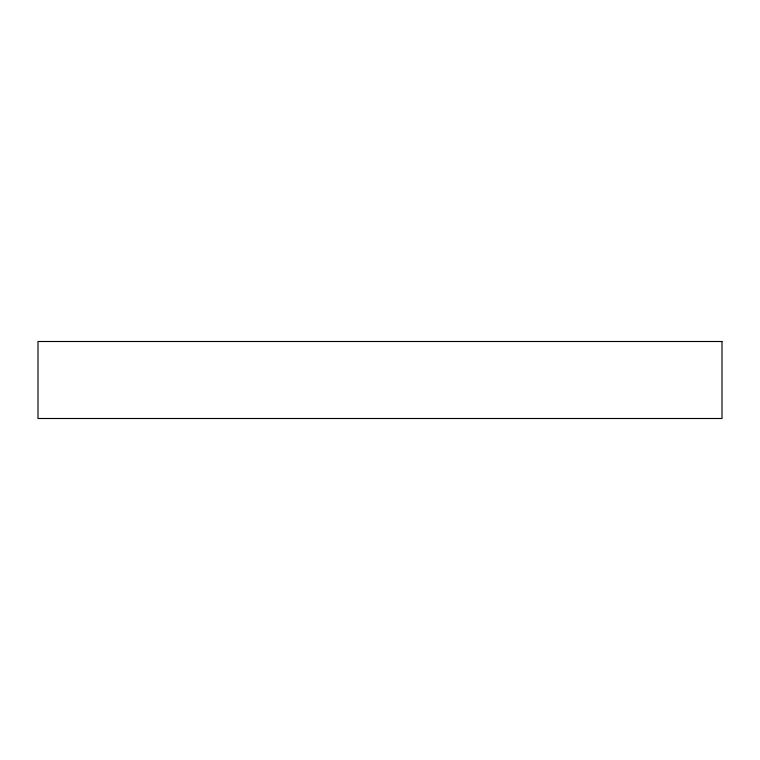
<?xml version="1.0" encoding="UTF-8"?>
<svg xmlns="http://www.w3.org/2000/svg" width="760" height="760" viewBox="0 0 760 760"><rect width="100%" height="100%" fill="white"/><g stroke="black" fill="none" stroke-linecap="round" stroke-linejoin="round"><path stroke-width="1.14" d="M722 341.506L38 341.506L38 418.494L722 418.494L722 341.506"/></g></svg>
